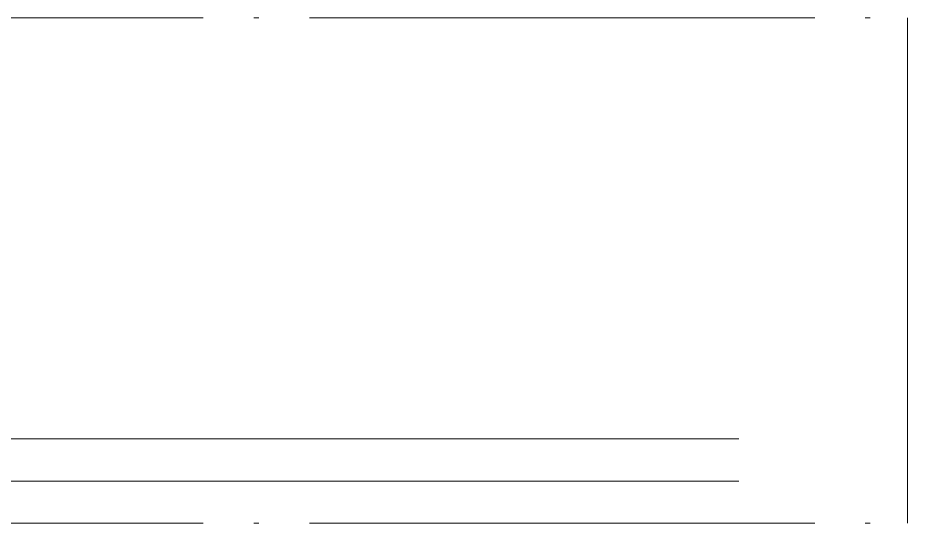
# Model space of a CAD drawing. Extents: x -518115 to 1124316, y -209821 to 1628073.
# Drawn here: x 835411 to 836473, y 363824 to 364424 of the extents above; entities that cross this region are included whole.
import ezdxf

# ---------------------------------------------------------------- set-up
doc = ezdxf.new("R2010")
doc.units = 0
doc.header["$LTSCALE"] = 1000
doc.header["$MEASUREMENT"] = 0
doc.linetypes.add('DOTE', pattern=[2.42, 2, -0.2, 0.02, -0.2])
for name, color, linetype, lineweight in [('DOTE', 19, 'DOTE', 9), ('平面-栏杆', 135, 'Continuous', 15), ('平面-看线', 45, 'Continuous', 15)]:
    doc.layers.add(name, color=color, linetype=linetype, lineweight=lineweight)

# ---------------------------------------------------------------- blocks, each defined once
blk = doc.blocks.new('GDGDGDSDA')
at = {"layer": 'DOTE', "linetype": 'DOTE', "ltscale": 0.3}
for p, q in [((471334.8, 362158.3), (417334.8, 362158.3)), ((427884.9, 362158.3), (427884.8, 361558.3)), ((471334.8, 361558.3), (417334.8, 361558.3))]:
    blk.add_line(p, q, dxfattribs=at)

msp = doc.modelspace()

# ---------------------------------------------------------------- linework, layer by layer
at = {"layer": '平面-栏杆'}
msp.add_lwpolyline([(836266.6, 363873.7), (831616.6, 363873.7)], dxfattribs=at)
at = {"layer": '平面-看线'}
msp.add_lwpolyline([(836266.6, 363923.7), (831616.6, 363923.7)], dxfattribs=at)

# ---------------------------------------------------------------- block references
msp.add_blockref('GDGDGDSDA', (408581.8, 2265.4))

doc.saveas('drawing.dxf')
